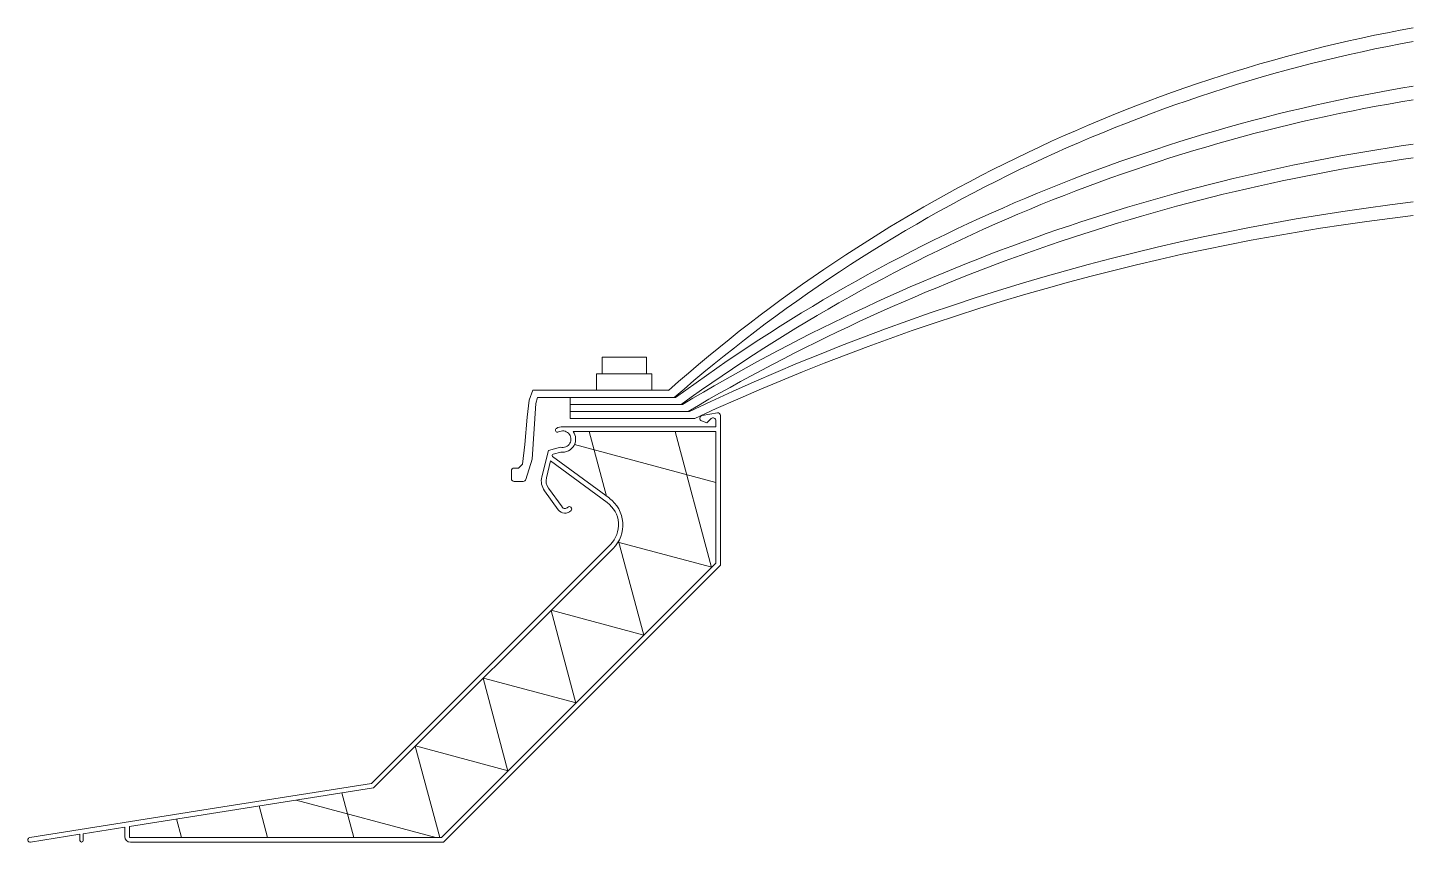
# Model space of a CAD drawing. Header units: metres. Extents: x -150 to 350, y 0 to 294.
import ezdxf

# ---------------------------------------------------------------- set-up
doc = ezdxf.new("R2010")
doc.units = ezdxf.units.M
doc.layers.add('A-DETL-GENF', color=92, linetype='Continuous', lineweight=18)
doc.layers.add('A-DETL-MEDM', color=33, linetype='Continuous', lineweight=18)

# ---------------------------------------------------------------- blocks, each defined once
blk = doc.blocks.new('37 DI opstand lichtkoepel - opstand 150mm-1586011-00_0 Basismaterialen')
at = {"layer": 'A-DETL-GENF', "lineweight": 13}
h = blk.add_hatch(dxfattribs=at)
h.set_pattern_fill('FP_576', color=256, style=0, pattern_type=2)
h.set_pattern_definition([(105, (239.52, 29.924), (-28.9778, -7.7646), []), (165, (239.52, 29.924), (-7.7646, -28.9778), [])])
h.paths.add_polyline_path([(-0.7, 1.71), (98.3, 100.71), (98.3, 148.3), (46.77, 148.3), (47.31, 147.37), (47.62, 146.34), (47.69, 145.27), (47.52, 144.21), (47.11, 143.22), (46.44, 142.3), (45.57, 141.56), (44.54, 141.06), (43.43, 140.82), (42.29, 140.85), (39.43, 140.07), (39.25, 139.91), (39.18, 139.67), (39.18, 139.55), (39.38, 139.25), (59.86, 124.14), (61.99, 122.12), (63.56, 119.65), (64.49, 116.86), (64.71, 113.94), (64.21, 111.05), (63.02, 108.37), (61.22, 106.06), (-25.21, 19.63), (-113.3, 5.68), (-113.3, 1.71)])
at = {"layer": 'A-DETL-GENF'}
for p, q in [((57.24, 169.13), (57.24, 175.13)), ((57.24, 175.13), (73.24, 175.13)), ((73.24, 175.13), (73.24, 169.13)), ((55.24, 163.13), (55.24, 169.13)), ((55.24, 169.13), (75.24, 169.13)), ((75.24, 169.13), (75.24, 163.13)), ((32.24, 163.13), (30.86, 159.6)), ((81.24, 163.13), (32.24, 163.13)), ((33.98, 160.5), (33.36, 158.38)), ((83.24, 160.5), (33.98, 160.5)), ((83.74, 160.5), (45.74, 160.5)), ((45.74, 160.5), (45.74, 158)), ((45.74, 158), (45.74, 160.5)), ((45.74, 160.5), (83.74, 160.5)), ((30.86, 159.6), (30.18, 153.42)), ((33.36, 158.38), (32.04, 138.23)), ((45.74, 158), (45.74, 155.5)), ((85.74, 158), (45.74, 158)), ((45.74, 158), (45.74, 155.5)), ((86.24, 158), (45.74, 158)), ((45.74, 155.5), (45.74, 158)), ((45.74, 155.5), (45.74, 153)), ((88.24, 155.5), (45.74, 155.5)), ((88.74, 155.5), (45.74, 155.5)), ((45.74, 155.5), (45.74, 153)), ((30.18, 153.42), (29.39, 143.58)), ((90.74, 153), (45.74, 153)), ((29.39, 143.58), (28.46, 136.49)), ((27.04, 135.08), (25.51, 135.08)), ((28.46, 136.49), (27.04, 135.08)), ((32.04, 138.23), (29.73, 130.94)), ((24.51, 131.24), (24.51, 134.08)), ((28.78, 130.24), (25.51, 130.24))]:
    blk.add_line(p, q, dxfattribs=at)
for centre, radius, start, end in [((450, -252.51), 555.64, 100.3682, 131.5796), ((450, -259.34), 557.47, 100.3337, 131.1392), ((450, -335.19), 616.32, 99.33773, 126.46017), ((450, -344.52), 620.65, 99.27196, 125.93682), ((450, -445.62), 704.76, 98.15741, 121.07402), ((450, -458.6), 712.73, 98.06551, 120.50162), ((450, -603.05), 840.18, 96.83568, 115.46599), ((450, -622.95), 855.08, 96.71601, 114.84368), ((25.51, 134.08), 1, 90, 180), ((25.51, 131.24), 1, 180, 270), ((28.78, 131.24), 1, 270, 342.3817)]:
    blk.add_arc(centre, radius, start, end, dxfattribs=at)
at = {"layer": 'A-DETL-MEDM'}
for p, q in [((93.16, 152.09), (95.08, 151.39)), ((98.83, 154.98), (93.33, 154.02)), ((95.08, 151.39), (96.59, 152.91)), ((98.3, 152.2), (98.3, 150)), ((100, 154), (100, 100.01)), ((43, 150), (98.3, 150)), ((98.3, 148.3), (46.77, 148.3)), ((98.3, 100.71), (98.3, 148.3)), ((35.48, 131.85), (37.86, 141.43)), ((37.86, 141.43), (42.23, 142.6)), ((42.29, 140.85), (39.54, 140.12)), ((37.14, 131.49), (38.67, 137.65)), ((59.09, 122.59), (38.67, 137.65)), ((39.38, 139.25), (59.86, 124.14)), ((36.44, 126.88), (41.43, 120.01)), ((42.81, 121.01), (37.85, 127.84)), ((60.23, 107.47), (-26.02, 21.22)), ((61.22, 106.06), (-25.21, 19.63)), ((-0.7, 1.71), (98.3, 100.71)), ((100, 100.01), (0, 0.01)), ((-81.91, 12.37), (-26.02, 21.22)), ((-25.21, 19.63), (-113.3, 5.68)), ((-149.28, 1.7), (-81.91, 12.37)), ((-115, 5.41), (-130, 3.03)), ((-115, 2.01), (-115, 5.41)), ((-113.3, 5.68), (-113.3, 1.71)), ((-131.2, 2.84), (-149.02, 0.02)), ((-131.2, 2.84), (-131.2, 0.6)), ((-130, 0.6), (-130, 3.03)), ((-113.3, 1.71), (-0.7, 1.71)), ((0, 0.01), (-113, 0.01))]:
    blk.add_line(p, q, dxfattribs=at)
for centre, radius, start, end in [((93.5, 153.03), 1, 100, 250), ((97.3, 152.2), 1, 0, 135), ((99, 154), 1, 0, 100), ((41.13, 148.75), 0.75, 119.9264, 299.9264), ((43, 145.5), 4.5, 90, 119.9264), ((43, 145.5), 3, 255.1649, 119.9264), ((43, 145.5), 4.7, 331.0172, 36.5657), ((39.67, 139.64), 0.493, 105, 233.587), ((43, 145.5), 4.7, 261.2627, 331.0172), ((41.3, 130.4), 6, 166, 216), ((41.4, 130.42), 4.4, 166, 216), ((43.86, 121.77), 1.3, 216, 316), ((45.41, 120.28), 0.85, 316, 136), ((53.16, 114.54), 10, 315, 53.587), ((52.76, 114.51), 11.96, 315, 53.587), ((43.86, 121.77), 3, 216, 316), ((-149.15, 0.86), 0.85, 99, 279), ((-130.6, 0.6), 0.6, 180, 0), ((-113, 2.01), 2, 180, 270)]:
    blk.add_arc(centre, radius, start, end, dxfattribs=at)

msp = doc.modelspace()

# ---------------------------------------------------------------- block references
msp.add_blockref('37 DI opstand lichtkoepel - opstand 150mm-1586011-00_0 Basismaterialen', (0, 0))

doc.saveas('drawing.dxf')
